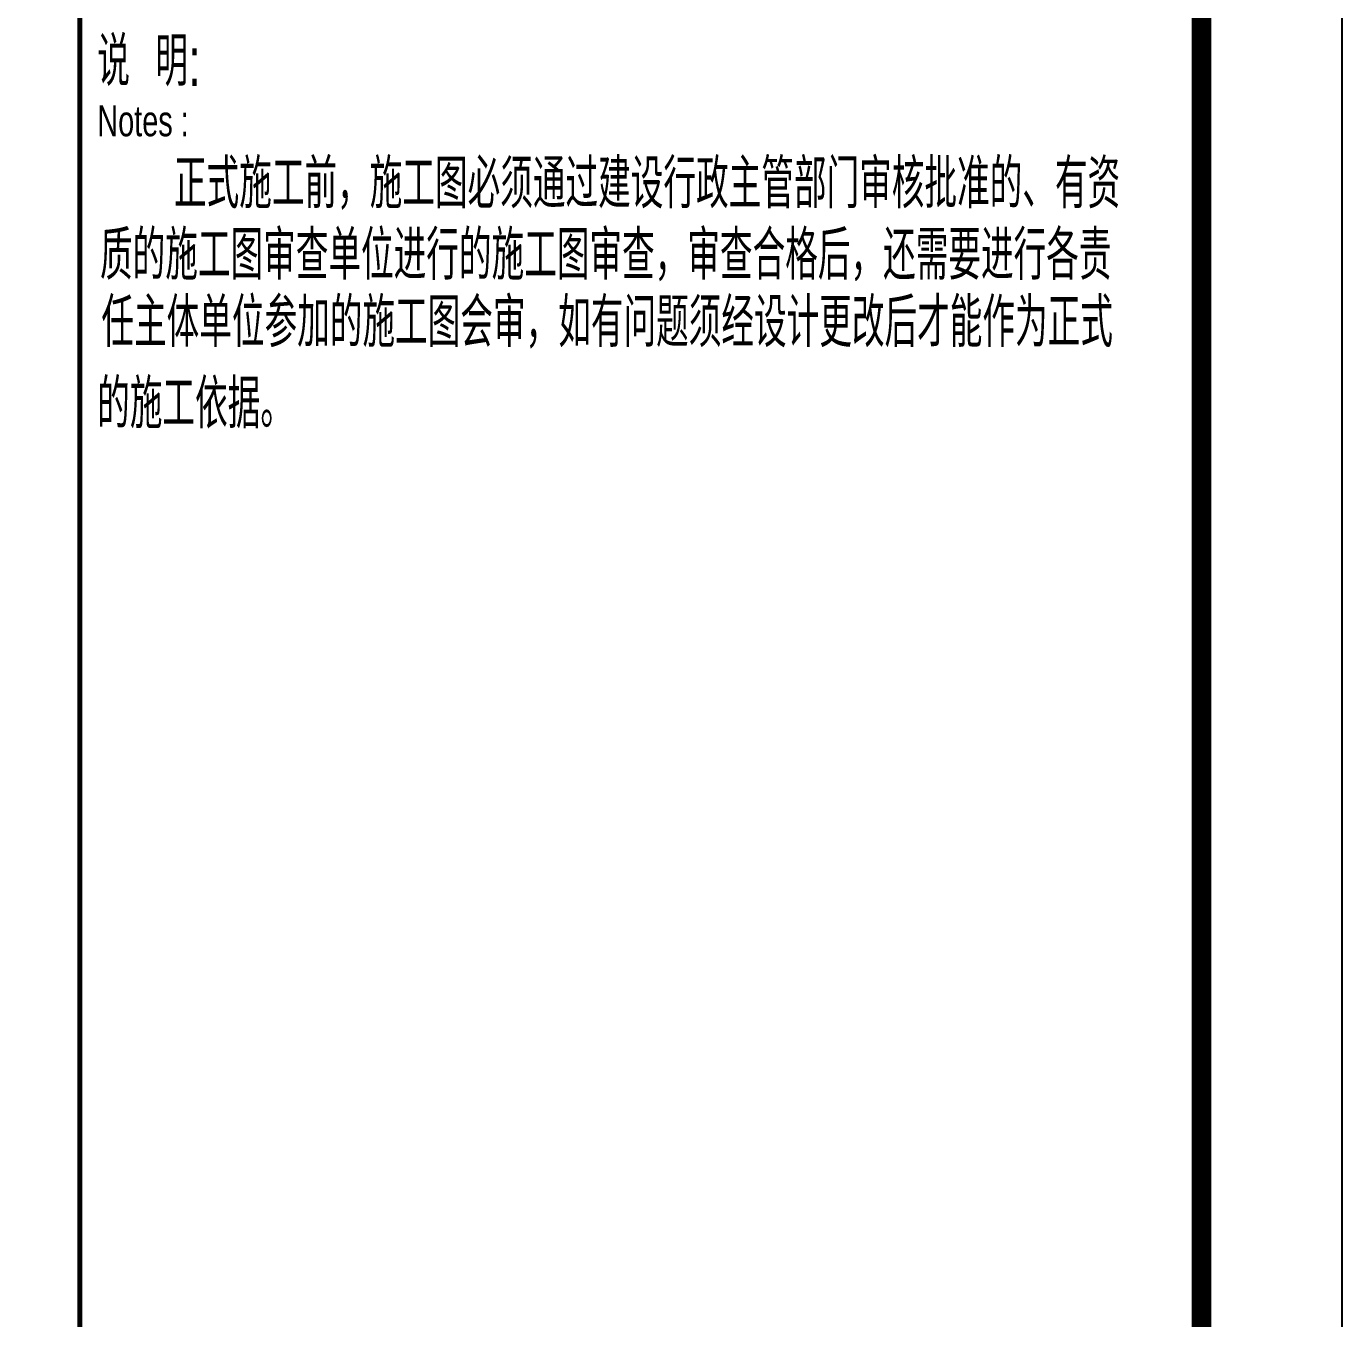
# Model space of a CAD drawing. Extents: x -59851 to 653804, y -249523 to 437614.
# Drawn here: x 14884 to 24267, y -25619 to -16400 of the extents above; entities that cross this region are included whole.
import ezdxf
from ezdxf.enums import TextEntityAlignment as Align

# ---------------------------------------------------------------- set-up
doc = ezdxf.new("R2010")
doc.units = 0
doc.header["$LTSCALE"] = 1000
doc.header["$MEASUREMENT"] = 0
for name, color, linetype in [('LABEL_FIXBOX_PM', 7, 'Continuous'), ('LABEL_FIXTXT_PM', 3, 'Continuous'), ('LABEL_TXT_PM', 1, 'Continuous')]:
    doc.layers.add(name, color=color, linetype=linetype)
doc.styles.add('LABEL_FIXTXT_PM', font='pm_njadri_r.shx', dxfattribs={"width": 0.7, "bigfont": 'pm_njadri_hztxt.shx'})
doc.styles.add('LABEL_TXT_PM', font='pm_njadri_romans1.shx', dxfattribs={"width": 0.7, "bigfont": 'pm_njadri_hztxt.shx'})

# ---------------------------------------------------------------- blocks, each defined once
blk = doc.blocks.new('PMSheet_A1_20150113_5-3892016032414355901')
at = {"layer": 'LABEL_FIXBOX_PM'}
blk.add_lwpolyline([(0, 594), (841, 594), (841, 0), (0, 0)], close=True, dxfattribs=at)
at = {"layer": 'LABEL_FIXBOX_PM', "const_width": 1.4}
blk.add_lwpolyline([(831, 584), (25, 584), (25, 10), (831, 10)], close=True, dxfattribs=at)
at = {"layer": 'LABEL_FIXBOX_PM', "const_width": 0.35}
blk.add_lwpolyline([(751, 10), (751, 584)], dxfattribs=at)
at = {"layer": 'LABEL_FIXTXT_PM', "style": 'LABEL_FIXTXT_PM', "width": 0.7}
for s, height, p in [('说  明:', 3.5, (752.239, 544.802)), ('Notes :', 2.2, (752.239, 541.206)), ('正式施工前，施工图必须通过建设行政主管部门审核批准的、有资', 3.5, (757.704, 536.072)), ('质的施工图审查单位进行的施工图审查，审查合格后，还需要进行各责', 3.5, (752.43, 530.972)), ('任主体单位参加的施工图会审，如有问题须经设计更改后才能作为正式', 3.5, (752.53, 526.172)), ('的施工依据。', 3.5, (752.23, 520.372))]:
    blk.add_text(s, height=height, dxfattribs=at).set_placement(p)
at = {"layer": 'LABEL_TXT_PM', "style": 'LABEL_TXT_PM'}
for tag, height, width, p in [('修改图应说明理由', 4.5, 0.7, (788.353, 468.8)), ('出图章签名', 4.5, 0.7, (759.458, 338.088)), ('建设单位_U01', 4.5, 0.7, (800.9, 212.141)), ('建设单位', 4.5, 0.7, (800.9, 210.197)), ('建设单位_D01', 4.5, 0.7, (800.9, 207.403)), ('项目名称_U01', 4.5, 0.7, (800.9, 200.423)), ('项目名称', 4.5, 0.7, (800.9, 198.194)), ('项目名称_D01', 4.5, 0.7, (800.9, 195.297)), ('设计编号', 4.5, 0.6, (780.758, 187.897)), ('分项号', 4.5, 0.6, (820.258, 187.997)), ('项目经理', 4.5, 0.7, (780.258, 171.997)), ('项目经理签名', 4.5, 0.7, (810.177, 172.265)), ('审定', 4.5, 0.7, (780.258, 163.897)), ('审定签名', 4.5, 0.7, (810.177, 164.165)), ('审核', 4.5, 0.7, (780.258, 155.997)), ('审核签名', 4.5, 0.7, (810.177, 156.265)), ('项目负责', 4.5, 0.7, (780.258, 147.997)), ('项目负责签名', 4.5, 0.7, (810.177, 148.265)), ('专业负责', 4.5, 0.7, (780.258, 139.997)), ('专业负责签名', 4.5, 0.7, (810.177, 140.265)), ('校对签名', 4.5, 0.7, (810.177, 132.165)), ('校对', 4.5, 0.7, (780.258, 131.897)), ('设计', 4.5, 0.7, (780.258, 123.997)), ('设计签名', 4.5, 0.7, (810.177, 124.265)), ('绘制签名', 4.5, 0.7, (810.177, 116.165)), ('绘制', 4.5, 0.7, (780.258, 115.897)), ('方案_01', 4.5, 0.7, (780.258, 95.897)), ('方案_01签名', 4.5, 0.7, (810.177, 96.165)), ('方案_02', 4.5, 0.7, (780.258, 87.897)), ('方案_02签名', 4.5, 0.7, (810.177, 88.165)), ('方案_03', 4.5, 0.7, (780.286, 79.897)), ('方案_03签名', 4.5, 0.7, (810.205, 80.165)), ('方案_04签名', 4.5, 0.7, (810.177, 72.165)), ('方案_04', 4.5, 0.7, (780.258, 71.897)), ('图名_U02', 4.5, 0.7, (790.5, 60.2)), ('图名_U01', 4.5, 0.7, (790.5, 54.2)), ('图名', 4.5, 0.7, (790.5, 47.955)), ('图名_D01', 4.5, 0.7, (790.5, 42.4)), ('图名_D02', 4.5, 0.7, (790.5, 37)), ('图号', 3.5, 0.7, (760.967, 20.953)), ('图档号', 3.5, 0.7, (781.1, 20.953)), ('日期', 3.5, 0.7, (801.067, 20.953)), ('版本号', 3.5, 0.7, (820.267, 20.953))]:
    blk.add_attdef(tag, text='', height=height, dxfattribs=dict(at, width=width)).set_placement(p, align=Align.CENTER)

msp = doc.modelspace()

# ---------------------------------------------------------------- block references
at = {"xscale": 100, "yscale": 100, "zscale": 100}
msp.add_blockref('PMSheet_A1_20150113_5-3892016032414355901', (-59833.4, -71305.4), dxfattribs=at)

doc.saveas('drawing.dxf')
